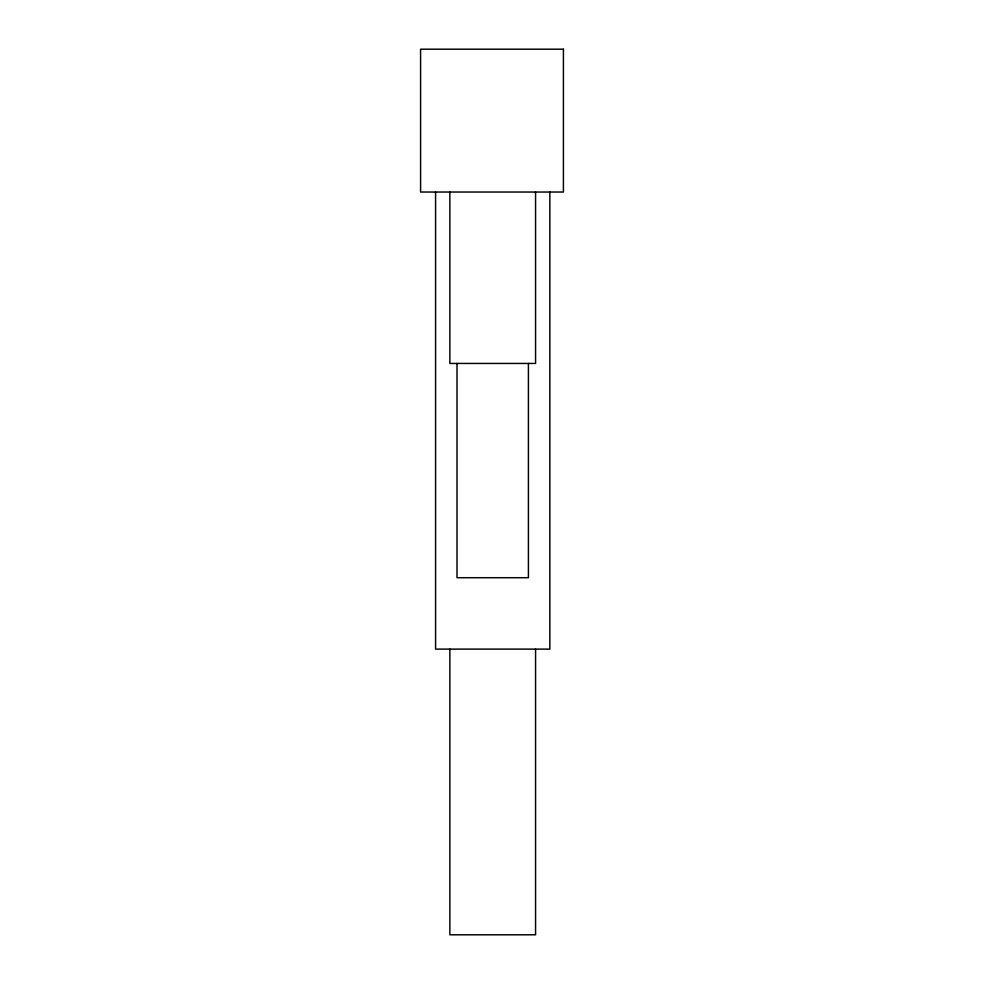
<?xml version="1.0" encoding="UTF-8"?>
<svg xmlns="http://www.w3.org/2000/svg" width="984" height="984" viewBox="0 0 984 984"><rect width="100%" height="100%" fill="white"/><g stroke="black" fill="none" stroke-linecap="round" stroke-linejoin="round"><path stroke-width="1.48" d="M549.847 192.04L549.847 649.12L435.58 649.12L435.58 192.04M535.567 192.04L535.567 363.44L449.86 363.44L449.86 192.04M535.567 649.12L535.567 934.8L449.86 934.8L449.86 649.12M528.42 363.44L528.42 577.706L457.007 577.706L457.007 363.44M563.414 49.2L420.586 49.2L420.586 192.04L563.414 192.04L563.414 49.2"/></g></svg>
